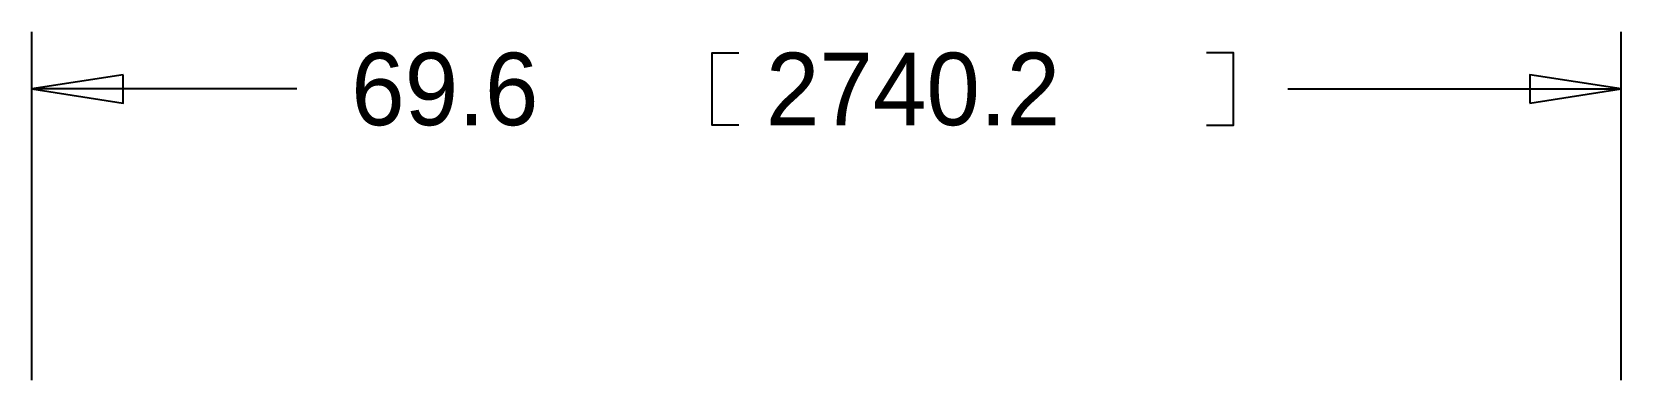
# Model space of a CAD drawing. Extents: x -61 to 349, y -42 to 245.
# Drawn here: x 0 to 69.6, y 46.9 to 62.2 of the extents above; entities that cross this region are included whole.
import ezdxf

# ---------------------------------------------------------------- set-up
doc = ezdxf.new("R2010")
doc.units = 0
doc.layers.add('BOARD_GEOMETRY_DIMENSION', color=2, linetype='CONTINUOUS')

msp = doc.modelspace()

# ---------------------------------------------------------------- linework, layer by layer
at = {"layer": 'BOARD_GEOMETRY_DIMENSION'}
for points in [[(0, 46.949868), (0, 62.192408)], [(69.600064, 46.949868), (69.600064, 62.192408)], [(30.967426, 58.10504), (29.786326, 58.10504), (29.786326, 61.28004), (30.967426, 61.28004)], [(51.439826, 58.10504), (52.620926, 58.10504), (52.620926, 61.28004), (51.439826, 61.28004)], [(3.999992, 60.31738), (0, 59.69254), (3.999992, 59.0677), (3.999992, 60.31738)], [(65.600072, 59.0677), (69.600064, 59.69254), (65.600072, 60.31738), (65.600072, 59.0677)], [(11.606276, 59.69254), (0, 59.69254)], [(55.002176, 59.69254), (69.600064, 59.69254)]]:
    msp.add_lwpolyline(points, dxfattribs=at)

# ---------------------------------------------------------------- texts
at = {"layer": 'BOARD_GEOMETRY_DIMENSION', "width": 0.992}
for s, p in [('69.6', (13.987526, 58.10504)), ('2740.2', (32.148526, 58.10504))]:
    msp.add_text(s, height=3.175, dxfattribs=at).set_placement(p)

doc.saveas('drawing.dxf')
